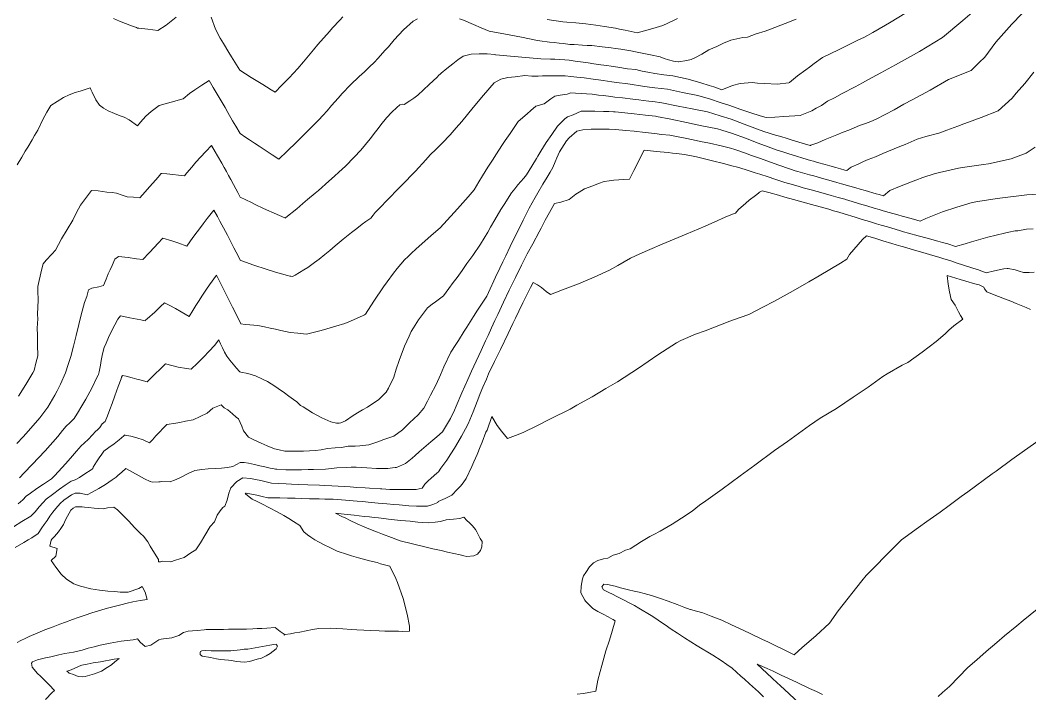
# Model space of a CAD drawing. Header units: inches. Extents: x 11351264 to 11356330, y 6702313 to 6706468.
# Drawn here: x 11355344 to 11355857, y 6704172 to 6704514 of the extents above; entities that cross this region are included whole.
import ezdxf

# ---------------------------------------------------------------- set-up
doc = ezdxf.new("R2010")
doc.units = ezdxf.units.IN
doc.header["$MEASUREMENT"] = 0
doc.layers.add('Shumate_Contours_clip1', color=7, linetype='Continuous', lineweight=0)

msp = doc.modelspace()

# ---------------------------------------------------------------- linework, layer by layer
at = {"layer": 'Shumate_Contours_clip1'}
for points, elevation in [([(11355828.53, 6704519.13), (11355822.45, 6704513.96), (11355812.22, 6704505.44), (11355800.46, 6704498.24), (11355791.37, 6704493.13), (11355788.32, 6704491.41), (11355780.85, 6704487.41), (11355774.3, 6704483.88), (11355771.52, 6704482.37), (11355767.76, 6704480.37), (11355761.23, 6704476.89), (11355757.29, 6704474.72), (11355753.7, 6704472.93), (11355750.75, 6704470.82), (11355748.04, 6704469.43), (11355745.77, 6704468.18), (11355743.27, 6704467.11), (11355739.95, 6704465.73), (11355731.6, 6704465.17), (11355727.02, 6704464.95), (11355722.54, 6704464.68), (11355719.53, 6704465.6), (11355714.78, 6704467.06), (11355709.31, 6704469.01), (11355704.09, 6704470.73), (11355699.21, 6704472.36), (11355694.36, 6704473.96), (11355687.96, 6704475.89), (11355680.1, 6704477.42), (11355672.4, 6704479.04), (11355665.99, 6704479.85), (11355663.33, 6704480.2), (11355659.75, 6704480.68), (11355653.46, 6704481.67), (11355651.19, 6704481.93), (11355647.87, 6704482.29), (11355644.2, 6704482.83), (11355639.86, 6704483.5), (11355637.41, 6704483.89), (11355634.69, 6704484.27), (11355630.2, 6704484.84), (11355626.46, 6704485.3), (11355623.38, 6704485.59), (11355620.49, 6704485.84), (11355617.95, 6704485.89), (11355615.9, 6704485.94), (11355613.6, 6704485.91), (11355611.36, 6704485.87), (11355608.93, 6704485.82), (11355606.83, 6704485.78), (11355603.61, 6704485.79), (11355600.07, 6704486.09), (11355595.04, 6704485.36), (11355591.35, 6704485.11), (11355587.81, 6704484.16), (11355584.42, 6704482.33), (11355578.97, 6704476.06), (11355573.84, 6704469.78), (11355568.04, 6704462.7), (11355565.2, 6704459.42), (11355562.06, 6704455.88), (11355557.98, 6704451.71), (11355554.93, 6704448.69), (11355551.97, 6704445.66), (11355549.64, 6704443.12), (11355544.43, 6704437.46), (11355542.06, 6704434.99), (11355539.69, 6704432.55), (11355536.87, 6704429.67), (11355534.38, 6704427.03), (11355532.08, 6704424.68), (11355529.77, 6704422.35), (11355526.83, 6704419.34), (11355524.05, 6704416.41), (11355522.96, 6704414.97), (11355521.82, 6704413.59), (11355519.3, 6704411.79), (11355517.43, 6704410.52), (11355514.67, 6704408.31), (11355511.94, 6704406.22), (11355507.68, 6704402.79), (11355503.57, 6704399.43), (11355500.92, 6704397.16), (11355498.42, 6704395.12), (11355495.46, 6704392.71), (11355493.19, 6704390.97), (11355489.71, 6704388.43), (11355487.81, 6704387.2), (11355483.36, 6704384.5), (11355481.92, 6704383.85), (11355481.19, 6704383.96), (11355480.59, 6704384.12), (11355479.39, 6704384.41), (11355473.42, 6704386.06), (11355468.54, 6704387.57), (11355462.38, 6704389.62), (11355456.29, 6704391.76), (11355455.57, 6704392.06), (11355453.4, 6704396.24), (11355452.24, 6704398.48), (11355450.67, 6704401.47), (11355448.91, 6704404.82), (11355447.92, 6704406.7), (11355445.13, 6704411.93), (11355443.81, 6704414.39), (11355442.07, 6704417.54), (11355440.03, 6704415.11), (11355438.63, 6704413.31), (11355436.51, 6704410.56), (11355435.18, 6704408.83), (11355433.51, 6704406.63), (11355431.38, 6704403.75), (11355428.29, 6704399.26), (11355423.76, 6704401.05), (11355420.73, 6704402.03), (11355416.06, 6704403.41), (11355413.48, 6704400.59), (11355411.87, 6704398.84), (11355409.1, 6704395.85), (11355405.87, 6704392.47), (11355402.69, 6704392.9), (11355398.5, 6704393.45), (11355393.54, 6704394.03), (11355391.73, 6704392.75), (11355390.29, 6704389.5), (11355389.4, 6704387.22), (11355388.36, 6704385.15), (11355387.3, 6704382.5), (11355385.93, 6704379.36), (11355383.6, 6704378.67), (11355380.11, 6704377.94), (11355378.4, 6704377.02), (11355377.41, 6704373.66), (11355376.38, 6704370.59), (11355374.64, 6704364.31), (11355373.45, 6704359.47), (11355372.11, 6704353.92), (11355371.56, 6704351.89), (11355370.68, 6704348.37), (11355369.4, 6704343.26), (11355368, 6704339.12), (11355366.59, 6704334.89), (11355364.05, 6704329.19), (11355362.37, 6704325.74), (11355361.26, 6704323.51), (11355357.62, 6704317.43), (11355353.65, 6704311.93), (11355347.86, 6704305.33), (11355345.17, 6704302.38), (11355341.94, 6704299.02)], 1384), ([(11355545.47, 6704514.89), (11355543.28, 6704513.63), (11355538.32, 6704509.23), (11355533.7, 6704504.12), (11355530.68, 6704500.71), (11355529.12, 6704498.9), (11355525.28, 6704494.69), (11355524.67, 6704494.04), (11355524.58, 6704493.93), (11355524.52, 6704493.87), (11355524.26, 6704493.6), (11355520.3, 6704489.67), (11355518.51, 6704487.98), (11355515.87, 6704485.49), (11355511.47, 6704481.29), (11355507.26, 6704476.98), (11355505.23, 6704474.55), (11355501.81, 6704470.73), (11355499.51, 6704468.16), (11355497.34, 6704465.78), (11355495.29, 6704463.56), (11355492.9, 6704461.08), (11355490.06, 6704458.19), (11355485.73, 6704453.91), (11355483.97, 6704452.18), (11355479.21, 6704447.56), (11355475.03, 6704443.59), (11355471.63, 6704445.77), (11355467.15, 6704448.71), (11355465.05, 6704450.11), (11355462.7, 6704451.68), (11355460.06, 6704453.42), (11355458.23, 6704454.62), (11355455.31, 6704456.49), (11355453.16, 6704460.31), (11355451.57, 6704463.08), (11355449.17, 6704467.28), (11355447.72, 6704469.75), (11355446.7, 6704471.5), (11355444.21, 6704475.72), (11355441.71, 6704479.92), (11355439.59, 6704483.45), (11355435.88, 6704481.13), (11355432.28, 6704478.77), (11355429.67, 6704476.85), (11355426.37, 6704474.25), (11355424.5, 6704473.63), (11355420.32, 6704472.44), (11355417.31, 6704471.6), (11355414.31, 6704470.8), (11355410.21, 6704467.77), (11355407.4, 6704465.34), (11355404.71, 6704462.37), (11355403.19, 6704460.46), (11355399.06, 6704463.6), (11355396.45, 6704464.86), (11355394.49, 6704465.64), (11355391.54, 6704466.68), (11355388.3, 6704468.1), (11355385.93, 6704469.38), (11355383.96, 6704470.99), (11355382.1, 6704473.76), (11355380.23, 6704477.63), (11355379.56, 6704479.03), (11355379.21, 6704479.84), (11355376.11, 6704478.86), (11355374.08, 6704478.17), (11355371.55, 6704477.38), (11355368.48, 6704476.21), (11355365.68, 6704474.89), (11355359.25, 6704470.73), (11355357.2, 6704467.46), (11355355.19, 6704463.7), (11355352.56, 6704458.31), (11355350.93, 6704455.6), (11355349.69, 6704453.36), (11355347.56, 6704449.65), (11355346.23, 6704447.61), (11355344.44, 6704444.61), (11355342.08, 6704440.58)], 1388), ([(11355793.87, 6704518.12), (11355785.3, 6704512.77), (11355783.27, 6704511.63), (11355776.72, 6704507.95), (11355772.54, 6704505.58), (11355769.26, 6704503.99), (11355762.14, 6704500.5), (11355759.37, 6704499.17), (11355751.2, 6704495.27), (11355746.98, 6704492.17), (11355744.65, 6704490.25), (11355742.78, 6704488.91), (11355738.56, 6704485.85), (11355734.54, 6704482.56), (11355734.39, 6704482.5), (11355734.11, 6704482.4), (11355728.23, 6704481.7), (11355721.89, 6704482.04), (11355718.13, 6704482.22), (11355715.52, 6704482.51), (11355709.35, 6704482.04), (11355705.44, 6704480.91), (11355700.15, 6704478.85), (11355695.96, 6704480.22), (11355693.66, 6704480.96), (11355689.45, 6704482.33), (11355683.04, 6704484.26), (11355675.19, 6704485.95), (11355670.62, 6704486.45), (11355666.12, 6704487.13), (11355662.53, 6704487.81), (11355659.66, 6704488.29), (11355658.34, 6704488.63), (11355656.36, 6704489.03), (11355652.09, 6704489.53), (11355647.21, 6704490.28), (11355643.81, 6704490.77), (11355641.6, 6704491.1), (11355638.59, 6704491.55), (11355635.09, 6704492.08), (11355632.12, 6704492.52), (11355628.32, 6704493.07), (11355625.55, 6704493.43), (11355622.45, 6704493.82), (11355620.34, 6704494.01), (11355617.71, 6704494.23), (11355615.26, 6704494.3), (11355613.1, 6704494.37), (11355608.11, 6704494.49), (11355602.41, 6704495.09), (11355596.66, 6704495.6), (11355590.89, 6704496.09), (11355585.32, 6704496.57), (11355585.06, 6704496.62), (11355584.79, 6704496.73), (11355580.93, 6704497.03), (11355576.82, 6704497.09), (11355572.73, 6704496.95), (11355568.73, 6704495.89), (11355565.9, 6704493.96), (11355563.43, 6704492.05), (11355560.31, 6704489.57), (11355557.53, 6704487.17), (11355557.04, 6704486.74), (11355556.4, 6704486.19), (11355555.41, 6704485.28), (11355553.39, 6704483.34), (11355551.39, 6704481.46), (11355548.51, 6704478.75), (11355545.6, 6704476.09), (11355543.54, 6704474.6), (11355541.52, 6704473.19), (11355538.65, 6704471.28), (11355537.77, 6704471.56), (11355536.44, 6704471.09), (11355535.02, 6704469.8), (11355532.46, 6704467.36), (11355529.69, 6704464.47), (11355526.92, 6704461.05), (11355525.51, 6704459.19), (11355524.16, 6704457.42), (11355521.39, 6704453.88), (11355519.07, 6704450.94), (11355516.64, 6704448.02), (11355513.32, 6704444.5), (11355508.88, 6704439.89), (11355505.59, 6704436.87), (11355503.32, 6704434.9), (11355500.48, 6704432.39), (11355495.13, 6704427.66), (11355493.48, 6704426.25), (11355489.67, 6704422.96), (11355487.25, 6704420.94), (11355484.11, 6704418.31), (11355478.65, 6704413.87), (11355478.51, 6704413.75), (11355478.44, 6704413.7), (11355478.32, 6704413.6), (11355478.2, 6704413.64), (11355478.02, 6704413.72), (11355472.59, 6704416.06), (11355468.73, 6704417.8), (11355466.87, 6704418.67), (11355463.33, 6704420.37), (11355461.16, 6704421.41), (11355455.44, 6704424.27), (11355454.2, 6704426.6), (11355453.25, 6704428.39), (11355451.98, 6704430.7), (11355450.61, 6704433.17), (11355449.52, 6704435.17), (11355448.37, 6704437.24), (11355447.19, 6704439.35), (11355446.03, 6704441.44), (11355443.85, 6704445.26), (11355442.71, 6704447.23), (11355440.83, 6704450.5), (11355437.87, 6704447.45), (11355435.21, 6704444.56), (11355432.9, 6704441.94), (11355430.82, 6704439.49), (11355428.37, 6704436.57), (11355427.09, 6704434.97), (11355424.12, 6704435.37), (11355421.14, 6704435.72), (11355418.17, 6704436.01), (11355415.52, 6704436.25), (11355415.21, 6704436.26), (11355414.96, 6704435.96), (11355414.5, 6704435.43), (11355412.49, 6704433.1), (11355409.39, 6704429.53), (11355407.08, 6704426.88), (11355404.38, 6704423.79), (11355401.22, 6704424.14), (11355397.92, 6704424.45), (11355395.45, 6704425.19), (11355392.52, 6704426.29), (11355390.31, 6704426.55), (11355387.58, 6704426.79), (11355383.19, 6704427.44), (11355379.85, 6704427.53), (11355376.81, 6704423.56), (11355374.31, 6704420.1), (11355372.29, 6704416.46), (11355370.31, 6704412.46), (11355367.47, 6704407.69), (11355364.55, 6704403.01), (11355361.51, 6704397.27), (11355359.74, 6704395.24), (11355356.89, 6704392.21), (11355355.31, 6704390.34), (11355354.49, 6704387.04), (11355352.68, 6704378.77), (11355352.68, 6704376.65), (11355352.71, 6704371.81), (11355352.51, 6704364.76), (11355352.57, 6704362.36), (11355352.19, 6704357.66), (11355352.38, 6704353.99), (11355352.41, 6704349.16), (11355352.58, 6704343.56), (11355351.63, 6704339.85), (11355350.66, 6704336.04), (11355350.13, 6704334.94), (11355346.46, 6704328.96), (11355342.8, 6704323)], 1386), ([(11355852.51, 6704517.41), (11355847.4, 6704512.2), (11355839.27, 6704503.01), (11355833.69, 6704495.39), (11355830.85, 6704492.68), (11355826.8, 6704488.6), (11355820.28, 6704486.01), (11355818.23, 6704485.15), (11355815.24, 6704484.01), (11355805.88, 6704478.62), (11355796.7, 6704473.61), (11355792.58, 6704471.42), (11355787.56, 6704468.69), (11355778.53, 6704463.89), (11355778.48, 6704463.86), (11355775.86, 6704462.67), (11355773.02, 6704461.58), (11355770.06, 6704460.58), (11355767.29, 6704459.45), (11355764.55, 6704458.29), (11355761.78, 6704457.24), (11355758.45, 6704455.88), (11355755.13, 6704454.48), (11355752.57, 6704453.48), (11355750.71, 6704452.7), (11355748.86, 6704451.88), (11355745.25, 6704450.58), (11355745.1, 6704450.53), (11355744.93, 6704450.51), (11355739.2, 6704452.21), (11355735.35, 6704453.38), (11355733.29, 6704453.99), (11355730.12, 6704454.97), (11355727.36, 6704455.81), (11355721.4, 6704457.65), (11355713.71, 6704460.48), (11355709.24, 6704462.15), (11355704.79, 6704463.79), (11355699.27, 6704465.61), (11355692.86, 6704467.55), (11355685.02, 6704469.06), (11355677.82, 6704470.49), (11355669.63, 6704472.17), (11355665.11, 6704472.77), (11355663.08, 6704473.02), (11355660.13, 6704473.36), (11355658, 6704473.64), (11355654.84, 6704474.01), (11355649.57, 6704474.72), (11355645.68, 6704475.09), (11355642.47, 6704475.52), (11355639.73, 6704475.85), (11355637.47, 6704476.12), (11355634.29, 6704476.49), (11355631.28, 6704476.77), (11355628.6, 6704476.98), (11355625.82, 6704477.16), (11355623.34, 6704477.25), (11355621.58, 6704476.62), (11355617.91, 6704476.07), (11355615.2, 6704475.58), (11355613.18, 6704474.17), (11355609.87, 6704471.61), (11355605.57, 6704470.48), (11355603.09, 6704468.27), (11355601.12, 6704466.62), (11355596.6, 6704462.66), (11355592.48, 6704456.6), (11355590.1, 6704452.98), (11355588.38, 6704450.52), (11355585.66, 6704446.31), (11355583.63, 6704443.1), (11355581.16, 6704439.54), (11355578.51, 6704435.04), (11355576.69, 6704432.02), (11355574.3, 6704427.86), (11355571.18, 6704424.29), (11355565.83, 6704418.29), (11355564.18, 6704416.44), (11355557.03, 6704408.67), (11355552.48, 6704404.7), (11355547.69, 6704400.47), (11355544.81, 6704397.86), (11355542.33, 6704395.56), (11355540.7, 6704394.1), (11355538.85, 6704392.35), (11355535.16, 6704387.87), (11355533.36, 6704385.61), (11355530.15, 6704381.19), (11355528.2, 6704378.56), (11355523.24, 6704371.33), (11355519, 6704364.78), (11355518.52, 6704364.43), (11355517.93, 6704364.09), (11355511.45, 6704361.22), (11355508.52, 6704359.99), (11355504.07, 6704358.59), (11355496.58, 6704356.43), (11355494.49, 6704355.97), (11355489.01, 6704354.58), (11355484.62, 6704355.03), (11355480.73, 6704355.46), (11355476.08, 6704356.33), (11355473.32, 6704357.02), (11355470.55, 6704357.66), (11355467.77, 6704358.24), (11355465.23, 6704358.75), (11355464.3, 6704358.92), (11355460.23, 6704359.35), (11355457.99, 6704359.38), (11355455.7, 6704359.84), (11355453.49, 6704364.41), (11355451.57, 6704368.35), (11355449.69, 6704372.08), (11355447.64, 6704376.12), (11355446.5, 6704378.38), (11355444.36, 6704382.54), (11355443.3, 6704384.58), (11355439.85, 6704379.71), (11355438.23, 6704377.37), (11355436.19, 6704374.34), (11355434.2, 6704371.2), (11355432.95, 6704369.15), (11355431.32, 6704366.54), (11355429.48, 6704363.55), (11355425.45, 6704365.93), (11355422.57, 6704367.6), (11355419.65, 6704369.19), (11355416.91, 6704370.55), (11355414.96, 6704368.54), (11355411.98, 6704365.81), (11355408.21, 6704362.38), (11355407.33, 6704361.58), (11355407.08, 6704361.34), (11355404.86, 6704361.78), (11355399.32, 6704362.86), (11355394.57, 6704363.81), (11355393.24, 6704362.13), (11355391.8, 6704359.3), (11355389.72, 6704355.47), (11355388.52, 6704352.83), (11355387.32, 6704350.02), (11355386.32, 6704347.69), (11355385.53, 6704344.5), (11355384.8, 6704341.21), (11355384.37, 6704338.83), (11355383.76, 6704335.44), (11355383.37, 6704334), (11355383.24, 6704333.68), (11355382.65, 6704332.47), (11355379.98, 6704327.15), (11355376.98, 6704321.52), (11355374.5, 6704317.18), (11355373.23, 6704315.21), (11355370.99, 6704311.7), (11355368.93, 6704309.51), (11355367.04, 6704307.75), (11355365.16, 6704305.51), (11355362.71, 6704302.53), (11355356.28, 6704295.3), (11355349.77, 6704288.36), (11355345.68, 6704284.05), (11355343.24, 6704281.5)], 1382), ([(11355422.81, 6704515.73), (11355420.33, 6704513.66), (11355417.76, 6704511.66), (11355413.62, 6704508.94), (11355411.01, 6704509.26), (11355408.41, 6704509.56), (11355403.88, 6704510.05), (11355403.19, 6704510.15), (11355402.65, 6704510.41), (11355400.17, 6704511.38), (11355397.14, 6704512.58), (11355394.12, 6704513.77), (11355391.09, 6704514.97)], 1390), ([(11355507.57, 6704515.84), (11355506.08, 6704514.19), (11355502.33, 6704510.31), (11355500.74, 6704508.45), (11355494.93, 6704501.88), (11355492.6, 6704499.08), (11355487.55, 6704493.09), (11355484.69, 6704489.58), (11355480.33, 6704484.94), (11355476.46, 6704480.91), (11355473.2, 6704477.54), (11355471.06, 6704478.85), (11355468.75, 6704480.28), (11355466.9, 6704481.43), (11355464.29, 6704483.05), (11355461, 6704485.09), (11355458.11, 6704486.89), (11355455.18, 6704488.7), (11355453.49, 6704491.57), (11355451.07, 6704495.53), (11355449.69, 6704497.76), (11355446.9, 6704502.39), (11355445.28, 6704505.12), (11355442.82, 6704509.57), (11355440.68, 6704515.65)], 1390), ([(11355737.78, 6704514.64), (11355732.19, 6704512.44), (11355724.87, 6704509.64), (11355722.06, 6704508.62), (11355717.52, 6704507.17), (11355713.13, 6704505.63), (11355710.67, 6704505.35), (11355704.68, 6704504.07), (11355700.91, 6704502.48), (11355697.5, 6704500.89), (11355693.44, 6704499.14), (11355689.96, 6704496.98), (11355686.38, 6704494.99), (11355684.45, 6704494.14), (11355682.36, 6704493.65), (11355678.09, 6704493.06), (11355677.88, 6704492.98), (11355675.47, 6704493.43), (11355673.02, 6704494.03), (11355670.81, 6704494.78), (11355668.68, 6704495.6), (11355663.92, 6704496.61), (11355660.48, 6704497.23), (11355656.3, 6704498.07), (11355653.82, 6704498.6), (11355648.84, 6704499.44), (11355646.04, 6704499.8), (11355643.91, 6704500.12), (11355639.29, 6704500.65), (11355634.07, 6704501.26), (11355631.73, 6704501.39), (11355629.25, 6704501.57), (11355625.05, 6704501.77), (11355622.94, 6704501.87), (11355619.63, 6704502.31), (11355617.45, 6704502.5), (11355614.87, 6704502.8), (11355612.54, 6704503.04), (11355607.63, 6704503.69), (11355605.61, 6704504.11), (11355598.33, 6704505.52), (11355590.11, 6704507.04), (11355581.86, 6704508.66), (11355577.87, 6704510.33), (11355573.91, 6704512), (11355568.79, 6704514.15), (11355566.9, 6704514.96)], 1388), ([(11355677.62, 6704515.04), (11355675.61, 6704514.08), (11355670.17, 6704511.42), (11355665.03, 6704509.96), (11355660.85, 6704508.81), (11355657.15, 6704507.82), (11355651.02, 6704509.12), (11355648.12, 6704509.64), (11355646.01, 6704510.06), (11355640.51, 6704510.99), (11355636.02, 6704511.73), (11355631.06, 6704512.41), (11355625.9, 6704512.88), (11355621.35, 6704513.25), (11355619.29, 6704513.36), (11355611.28, 6704514.55)], 1390), ([(11355858.63, 6704487.68), (11355854.04, 6704481.94), (11355849.6, 6704477.16), (11355847.6, 6704474.47), (11355840.43, 6704468.12), (11355831.82, 6704464.71), (11355825.37, 6704462.33), (11355823.1, 6704461.48), (11355820.02, 6704460.38), (11355814.4, 6704458.22), (11355810.25, 6704456.71), (11355803.72, 6704455.08), (11355799.39, 6704453.71), (11355793.14, 6704451.04), (11355790.59, 6704449.96), (11355784.72, 6704447.53), (11355781.88, 6704446.34), (11355778.19, 6704444.79), (11355774.43, 6704443.39), (11355772.06, 6704442.29), (11355769.68, 6704441.21), (11355765.74, 6704439.42), (11355765.25, 6704439.14), (11355763.6, 6704437.68), (11355762.52, 6704437.99), (11355760.32, 6704438.63), (11355757.99, 6704439.3), (11355754.9, 6704440.18), (11355752.53, 6704440.85), (11355748.76, 6704441.91), (11355746.61, 6704442.53), (11355745.21, 6704442.92), (11355741.3, 6704444.04), (11355738.08, 6704445.02), (11355734.1, 6704446.23), (11355731.5, 6704447.04), (11355728.14, 6704448.08), (11355720.43, 6704450.93), (11355718.02, 6704451.88), (11355712.61, 6704453.95), (11355704.99, 6704456.68), (11355700.06, 6704458.32), (11355697.91, 6704458.95), (11355690.01, 6704460.55), (11355682.11, 6704462.17), (11355674.2, 6704463.8), (11355666.87, 6704465.3), (11355666.41, 6704465.37), (11355661.35, 6704465.96), (11355655.56, 6704466.63), (11355650.74, 6704467.13), (11355645.95, 6704467.63), (11355645.13, 6704467.67), (11355642.74, 6704467.76), (11355639.91, 6704467.83), (11355635.5, 6704467.97), (11355632.89, 6704467.99), (11355630.8, 6704467.99), (11355628.62, 6704467.98), (11355624.63, 6704466.06), (11355621.63, 6704465.01), (11355620.26, 6704464.04), (11355616.53, 6704460.35), (11355613.69, 6704456.15), (11355610.88, 6704451.92), (11355608.15, 6704447.55), (11355606.61, 6704445.01), (11355605.98, 6704443.79), (11355603.63, 6704439.97), (11355600.86, 6704435.5), (11355599.5, 6704433.94), (11355596.48, 6704430.46), (11355594.87, 6704428.47), (11355593.15, 6704426.45), (11355589.46, 6704420.5), (11355587.89, 6704417.89), (11355584.82, 6704412.64), (11355582.62, 6704408.88), (11355581.18, 6704406.45), (11355577.48, 6704400.28), (11355573.59, 6704394.62), (11355570.6, 6704390.41), (11355568.13, 6704386.92), (11355565.58, 6704383.4), (11355563.64, 6704380.79), (11355561.44, 6704377.71), (11355558.61, 6704374.06), (11355556.64, 6704372.53), (11355554.66, 6704371.06), (11355552.99, 6704369.78), (11355550.57, 6704368), (11355545.95, 6704361.9), (11355543.46, 6704357.8), (11355542.21, 6704355.83), (11355541.27, 6704353.6), (11355538.89, 6704348.47), (11355536.11, 6704341.14), (11355534.62, 6704336.69), (11355533.42, 6704332.73), (11355530.76, 6704327.16), (11355529.63, 6704325.04), (11355525.71, 6704321.19), (11355522.87, 6704319.24), (11355520.04, 6704317.47), (11355517.51, 6704316.11), (11355515.77, 6704315.03), (11355512.88, 6704313.16), (11355508.93, 6704310.55), (11355506.47, 6704309.5), (11355505.74, 6704309.3), (11355504.32, 6704309.25), (11355501.5, 6704309.99), (11355496.91, 6704311.95), (11355492.2, 6704314.53), (11355487.42, 6704317.56), (11355486.1, 6704318.23), (11355484.12, 6704320.14), (11355482.47, 6704321.25), (11355480.06, 6704323), (11355477.84, 6704324.67), (11355474.77, 6704326.85), (11355472.92, 6704328.12), (11355469.22, 6704330.41), (11355466.72, 6704331.7), (11355463.19, 6704333.42), (11355459.31, 6704334.49), (11355455.7, 6704335.25), (11355455.17, 6704335.36), (11355455.07, 6704335.48), (11355453.55, 6704337.32), (11355451.87, 6704339.32), (11355450.2, 6704341.32), (11355448.62, 6704343.42), (11355447.47, 6704345.4), (11355446.46, 6704347.52), (11355445.47, 6704349.66), (11355444.54, 6704351.62), (11355442.28, 6704348.85), (11355439.63, 6704345.85), (11355436.79, 6704342.86), (11355433.79, 6704339.86), (11355430.47, 6704336.79), (11355428.08, 6704337.01), (11355423.97, 6704337.8), (11355420.74, 6704338.54), (11355417.52, 6704339.4), (11355415.14, 6704337.13), (11355411.87, 6704333.99), (11355410.01, 6704332.14), (11355408.17, 6704330.29), (11355405.03, 6704331.13), (11355402.86, 6704331.71), (11355400.51, 6704332.32), (11355397.49, 6704333.12), (11355395.6, 6704333.59), (11355395.15, 6704332.62), (11355394.92, 6704331.86), (11355393.41, 6704327.86), (11355392.6, 6704325.51), (11355391.8, 6704323.13), (11355390.35, 6704319.33), (11355389.21, 6704316.26), (11355388.02, 6704313.07), (11355386.8, 6704310.21), (11355385.2, 6704308.88), (11355384.11, 6704307.13), (11355382.67, 6704305.76), (11355382.06, 6704305.18), (11355380.13, 6704303.13), (11355378.33, 6704301.16), (11355376.15, 6704299.15), (11355374.55, 6704297.7), (11355372.25, 6704295.08), (11355369.23, 6704291.56), (11355366.73, 6704288.6), (11355361.26, 6704282.75), (11355359.61, 6704280.98), (11355355.45, 6704278.25), (11355352.13, 6704276.01), (11355348.9, 6704273.75), (11355346.66, 6704272.15), (11355344.91, 6704270.3), (11355342.63, 6704268.2)], 1380), ([(11355859.34, 6704449.62), (11355854.75, 6704446.58), (11355847.15, 6704443.73), (11355835.51, 6704441.22), (11355833.03, 6704440.85), (11355822.39, 6704439.23), (11355820.36, 6704438.94), (11355810.65, 6704436.75), (11355807.89, 6704436.13), (11355802.14, 6704434.21), (11355798.61, 6704432.89), (11355796.43, 6704432.06), (11355790.27, 6704429.67), (11355785.49, 6704427.64), (11355782.23, 6704424.87), (11355780.01, 6704425.5), (11355778.54, 6704425.93), (11355772.84, 6704427.57), (11355770.31, 6704428.31), (11355768.22, 6704428.92), (11355765.1, 6704429.83), (11355760.87, 6704431.05), (11355758.56, 6704431.71), (11355756.83, 6704432.2), (11355753.74, 6704433.07), (11355750.79, 6704433.9), (11355746.76, 6704435), (11355744.6, 6704435.58), (11355738.78, 6704437.24), (11355737.41, 6704437.65), (11355734.95, 6704438.41), (11355728.49, 6704440.66), (11355719.72, 6704443.81), (11355715.18, 6704445.43), (11355712.06, 6704446.55), (11355706.61, 6704448.39), (11355704.54, 6704449.09), (11355699.83, 6704450.27), (11355693.8, 6704451.66), (11355689.24, 6704452.58), (11355685.48, 6704453.34), (11355681.44, 6704454.14), (11355677.11, 6704454.97), (11355673.67, 6704455.65), (11355669.52, 6704456.14), (11355666.02, 6704456.55), (11355661.15, 6704457.15), (11355655.48, 6704457.82), (11355651.29, 6704458.16), (11355646.12, 6704458.57), (11355642.89, 6704458.75), (11355640.68, 6704458.83), (11355637.89, 6704458.83), (11355633.65, 6704458.75), (11355629.55, 6704458.36), (11355626.45, 6704457.76), (11355622.5, 6704454.42), (11355621.24, 6704452.79), (11355617.63, 6704447.32), (11355616.32, 6704444.26), (11355615.48, 6704442.23), (11355614.17, 6704439.29), (11355612.82, 6704436.99), (11355611.33, 6704434.37), (11355609.22, 6704430.88), (11355606.64, 6704426.41), (11355605.26, 6704424.03), (11355602.21, 6704418.66), (11355600.34, 6704414.87), (11355599.16, 6704412.52), (11355596.43, 6704406.95), (11355595.14, 6704404.32), (11355592.61, 6704399.08), (11355590.27, 6704394.4), (11355588.85, 6704391.36), (11355587.29, 6704388.07), (11355585.17, 6704383.53), (11355581.54, 6704375.73), (11355580.68, 6704373.87), (11355577.72, 6704369.35), (11355575.9, 6704366.79), (11355573.91, 6704363.52), (11355570.49, 6704358.07), (11355569.21, 6704355.99), (11355566.29, 6704351.38), (11355564.98, 6704349.29), (11355562.48, 6704345.31), (11355558.91, 6704337.86), (11355557.08, 6704333.88), (11355554.88, 6704329), (11355552.08, 6704323.52), (11355550.61, 6704320.54), (11355548.72, 6704316.87), (11355545.81, 6704313.56), (11355541.48, 6704309.53), (11355537.92, 6704305.9), (11355533.41, 6704302.75), (11355528.46, 6704300.93), (11355525.33, 6704299.79), (11355520.7, 6704298.27), (11355516.2, 6704297.8), (11355513.84, 6704297.67), (11355510.2, 6704297.52), (11355506.87, 6704296.96), (11355503.63, 6704296.72), (11355499.83, 6704296.33), (11355496.48, 6704295.72), (11355493.6, 6704295.34), (11355487.51, 6704295.12), (11355483.38, 6704295.04), (11355480.33, 6704295.07), (11355478.03, 6704295.1), (11355475.28, 6704295.67), (11355472.79, 6704296.18), (11355469.09, 6704297.69), (11355466.05, 6704299.07), (11355462.07, 6704300.96), (11355459.63, 6704302.21), (11355457.09, 6704305.36), (11355456.18, 6704307.72), (11355455.45, 6704309.62), (11355454.57, 6704311.51), (11355453.37, 6704312.41), (11355451.51, 6704314.06), (11355449.13, 6704316.06), (11355447.27, 6704317.01), (11355445.78, 6704318.67), (11355441.52, 6704316.91), (11355438.6, 6704314.3), (11355435.15, 6704312.76), (11355431.43, 6704311.02), (11355427.69, 6704310.23), (11355424.71, 6704309.64), (11355422.71, 6704309.22), (11355418.07, 6704308.58), (11355416.25, 6704306.72), (11355414.43, 6704304.78), (11355412.63, 6704302.82), (11355410.83, 6704300.87), (11355409.26, 6704299.25), (11355406.08, 6704300.8), (11355402.92, 6704301.89), (11355399.77, 6704302.69), (11355396.88, 6704303.26), (11355396.62, 6704303.37), (11355396.48, 6704303.03), (11355396.43, 6704302.99), (11355396.3, 6704302.87), (11355394, 6704300.83), (11355391.36, 6704298.77), (11355388.71, 6704296.86), (11355386.06, 6704295.02), (11355385.11, 6704293.45), (11355383.71, 6704291.69), (11355382.45, 6704289.67), (11355380.7, 6704286.89), (11355380.47, 6704286.27), (11355380.15, 6704285.95), (11355379.69, 6704285.62), (11355376.5, 6704283.46), (11355373.75, 6704281.69), (11355371.58, 6704280.41), (11355369.52, 6704279.73), (11355366.57, 6704277.76), (11355363.65, 6704275.68), (11355360.09, 6704273.1), (11355356.76, 6704270.73), (11355355.23, 6704269.04), (11355353.23, 6704266.67), (11355351.26, 6704264.27), (11355349.09, 6704262.07), (11355344.47, 6704259.23), (11355340.26, 6704256.52)], 1378), ([(11355861.17, 6704425.78), (11355855.02, 6704425.37), (11355842.63, 6704423.89), (11355840.01, 6704423.57), (11355830.09, 6704421.94), (11355827.3, 6704421.45), (11355819.46, 6704419.07), (11355812.16, 6704416.73), (11355808.72, 6704415.43), (11355806.3, 6704414.39), (11355803.69, 6704413.28), (11355800.86, 6704412.06), (11355797.42, 6704412.99), (11355793.74, 6704414.01), (11355791.63, 6704414.59), (11355789.52, 6704415.18), (11355785.04, 6704416.49), (11355782.11, 6704417.33), (11355780.01, 6704417.93), (11355777.53, 6704418.65), (11355773.8, 6704419.76), (11355770.08, 6704420.87), (11355766.35, 6704421.98), (11355762.83, 6704423.03), (11355762.53, 6704423.12), (11355759.17, 6704424.11), (11355755.67, 6704425.11), (11355751.54, 6704426.27), (11355745.4, 6704427.94), (11355741.41, 6704429.03), (11355739.29, 6704429.62), (11355736.51, 6704430.42), (11355732.16, 6704431.71), (11355728.98, 6704432.66), (11355726.97, 6704433.33), (11355723.59, 6704434.47), (11355719.47, 6704435.84), (11355716.96, 6704436.65), (11355711.97, 6704438.35), (11355708.08, 6704439.41), (11355705.21, 6704440.16), (11355700.94, 6704441.26), (11355695.32, 6704442.7), (11355692.03, 6704443.55), (11355687.21, 6704444.78), (11355681.09, 6704445.97), (11355676.98, 6704446.41), (11355674.98, 6704446.62), (11355672.86, 6704446.86), (11355668.75, 6704447.3), (11355665.34, 6704447.66), (11355660.66, 6704448.15), (11355658.83, 6704444.5), (11355657.39, 6704441.65), (11355655.45, 6704437.77), (11355653.22, 6704433.3), (11355650.25, 6704433.19), (11355647.7, 6704432.97), (11355645.14, 6704432.87), (11355642.81, 6704432.56), (11355640.27, 6704432.24), (11355637.38, 6704431.18), (11355634.52, 6704429.91), (11355630.26, 6704428.41), (11355627.68, 6704426.82), (11355625.96, 6704425.65), (11355622.59, 6704423.03), (11355618.36, 6704421.69), (11355615.08, 6704420.93), (11355612.56, 6704416.44), (11355610.35, 6704412.5), (11355608.22, 6704408.41), (11355607.23, 6704406.6), (11355603.99, 6704400.5), (11355601.26, 6704395.32), (11355599.9, 6704392.67), (11355598.32, 6704389.65), (11355595.26, 6704383.37), (11355592.13, 6704376.86), (11355589.22, 6704370.77), (11355586.22, 6704364.47), (11355584.85, 6704361.5), (11355583.14, 6704357.82), (11355581.3, 6704353.83), (11355580.07, 6704351.18), (11355577.77, 6704346.17), (11355574.03, 6704338.22), (11355572.93, 6704335.72), (11355571.05, 6704331.48), (11355568.08, 6704324.73), (11355565.13, 6704317.98), (11355564.2, 6704315.93), (11355562.31, 6704311.73), (11355558.12, 6704304.97), (11355555.28, 6704302.31), (11355552.31, 6704299.82), (11355548.63, 6704296.78), (11355546.26, 6704294.67), (11355544.28, 6704292.88), (11355542.78, 6704291.51), (11355541, 6704290.12), (11355539.32, 6704288.82), (11355534.87, 6704286.78), (11355534.07, 6704286.73), (11355532.78, 6704286.57), (11355530.39, 6704286.29), (11355524.64, 6704286.29), (11355519.81, 6704286.63), (11355514.34, 6704286.94), (11355511.78, 6704286.89), (11355509.46, 6704286.79), (11355504.54, 6704286.55), (11355501.73, 6704286.17), (11355498.79, 6704285.89), (11355492.66, 6704285.74), (11355489.87, 6704285.71), (11355486.5, 6704285.65), (11355481.01, 6704285.63), (11355478.63, 6704285.62), (11355474.05, 6704285.83), (11355473.29, 6704285.88), (11355472.7, 6704286), (11355470.63, 6704286.47), (11355467.99, 6704287.07), (11355465.36, 6704287.67), (11355462.71, 6704288.23), (11355459.63, 6704288.97), (11355457.47, 6704289.22), (11355455.35, 6704289.24), (11355451.72, 6704287.33), (11355449.02, 6704286.83), (11355445.91, 6704286.44), (11355442.63, 6704286.23), (11355439.07, 6704286.11), (11355435.89, 6704285.71), (11355432.39, 6704285.25), (11355428.96, 6704283.63), (11355424.73, 6704281.5), (11355422.04, 6704280.28), (11355420.09, 6704279.58), (11355419.86, 6704279.54), (11355415.47, 6704279.6), (11355414.77, 6704279.5), (11355414.11, 6704279.51), (11355410.66, 6704279.37), (11355409.87, 6704279.61), (11355409.65, 6704279.69), (11355406.79, 6704281.03), (11355404.08, 6704282.5), (11355400.62, 6704284.44), (11355397.28, 6704286.18), (11355395.28, 6704284.33), (11355393.31, 6704282.71), (11355392.39, 6704281.92), (11355390.34, 6704280.46), (11355386.99, 6704278.14), (11355383.63, 6704276.04), (11355380.25, 6704274.29), (11355377.65, 6704272.92), (11355374.11, 6704273.71), (11355371.93, 6704273.69), (11355371.62, 6704273.62), (11355369.74, 6704272.83), (11355367.98, 6704271.71), (11355365.89, 6704270.11), (11355363.96, 6704268.49), (11355361.71, 6704265.94), (11355360.27, 6704264), (11355358.77, 6704262.05), (11355357.29, 6704259.88), (11355355.9, 6704257.8), (11355354.57, 6704256.11), (11355352.69, 6704253.28), (11355349.54, 6704251.04), (11355347.67, 6704249.94), (11355345.53, 6704248.58), (11355341.13, 6704246.13)], 1376), ([(11355858.25, 6704408.18), (11355854.79, 6704407.85), (11355850.4, 6704407.11), (11355849.13, 6704407.13), (11355845.86, 6704406.38), (11355843.72, 6704405.92), (11355835.23, 6704403.81), (11355826.98, 6704401.5), (11355823.64, 6704400.51), (11355818.82, 6704399.1), (11355814.83, 6704400.44), (11355812.16, 6704401.23), (11355809.85, 6704401.85), (11355804.33, 6704403.35), (11355799.9, 6704404.57), (11355794.92, 6704405.95), (11355792.44, 6704406.65), (11355790.26, 6704407.27), (11355784.17, 6704409.08), (11355781.08, 6704410), (11355778.74, 6704410.7), (11355775.05, 6704411.79), (11355771.33, 6704412.91), (11355767.76, 6704413.99), (11355762.19, 6704415.69), (11355759.55, 6704416.5), (11355756.85, 6704417.33), (11355754.51, 6704418.02), (11355750.08, 6704419.25), (11355745.65, 6704420.48), (11355739.5, 6704422.19), (11355736.51, 6704423.02), (11355732.16, 6704424.24), (11355728.94, 6704425.14), (11355723.92, 6704426.54), (11355720.55, 6704427.47), (11355719.26, 6704426.67), (11355718.69, 6704426.23), (11355717.12, 6704425.04), (11355714.04, 6704422.65), (11355712.26, 6704421.14), (11355708.55, 6704417.91), (11355706.96, 6704416.09), (11355706.06, 6704415.72), (11355703.85, 6704414.8), (11355701.85, 6704413.97), (11355699.9, 6704413.13), (11355698.33, 6704412.46), (11355697.33, 6704412.01), (11355695.07, 6704411.01), (11355691.56, 6704409.49), (11355688.47, 6704408.14), (11355685.17, 6704406.7), (11355682.05, 6704405.38), (11355679.97, 6704404.55), (11355675.85, 6704402.78), (11355669.84, 6704400.31), (11355663.58, 6704397.65), (11355658.49, 6704395.44), (11355653.67, 6704393.11), (11355647.28, 6704389.48), (11355643.03, 6704387.13), (11355635.17, 6704383.49), (11355630.89, 6704381.7), (11355627.31, 6704380.14), (11355619.18, 6704377.06), (11355613.01, 6704374.67), (11355610.83, 6704376.29), (11355608.42, 6704378.34), (11355606.5, 6704379.63), (11355604.19, 6704380.87), (11355602.87, 6704378.21), (11355600.04, 6704372.49), (11355599.04, 6704370.42), (11355596.97, 6704366.23), (11355595.24, 6704362.65), (11355593.92, 6704359.95), (11355591.51, 6704354.89), (11355587.6, 6704346.81), (11355584.66, 6704340.73), (11355581.61, 6704334.39), (11355580.46, 6704331.74), (11355578.72, 6704327.6), (11355577.34, 6704324.34), (11355576.16, 6704321.12), (11355574.6, 6704317.25), (11355573.74, 6704314.98), (11355571.22, 6704308.88), (11355569.93, 6704306.47), (11355567.86, 6704302.66), (11355565.89, 6704299.43), (11355564.23, 6704296.54), (11355562.36, 6704293.65), (11355560.3, 6704290.5), (11355557.3, 6704286.36), (11355556.17, 6704284.6), (11355555.38, 6704283.86), (11355552.45, 6704281.33), (11355550.91, 6704279.93), (11355549.23, 6704278.36), (11355547.9, 6704276.22), (11355544.79, 6704275.65), (11355541.19, 6704275.5), (11355539.64, 6704275.61), (11355536.7, 6704275.58), (11355534.17, 6704275.59), (11355531.49, 6704275.6), (11355527.36, 6704275.83), (11355526.69, 6704275.89), (11355521.12, 6704276.23), (11355518.97, 6704276.37), (11355514.72, 6704276.63), (11355511.25, 6704276.86), (11355508.31, 6704277.04), (11355501.91, 6704277.45), (11355498.04, 6704277.6), (11355495.75, 6704277.71), (11355489.8, 6704277.97), (11355484.97, 6704278.17), (11355481.52, 6704278.29), (11355478.74, 6704278.4), (11355474.81, 6704278.59), (11355471.36, 6704278.73), (11355468.61, 6704279.39), (11355465.85, 6704280.15), (11355463.25, 6704280.73), (11355460.57, 6704281.19), (11355456.81, 6704281.5), (11355453.65, 6704279.59), (11355450.65, 6704276.35), (11355449.66, 6704273.66), (11355448.81, 6704270.16), (11355447.57, 6704267.07), (11355446.61, 6704266.39), (11355445.28, 6704264.72), (11355443.79, 6704262.48), (11355442.28, 6704259.19), (11355440.09, 6704256.78), (11355437.43, 6704252.23), (11355435.31, 6704248.39), (11355432.93, 6704244.84), (11355430.34, 6704243.4), (11355427.02, 6704240.94), (11355422.55, 6704239.68), (11355420.11, 6704238.72), (11355415.85, 6704239.1), (11355414.98, 6704238.76), (11355413.92, 6704238.77), (11355413.93, 6704240.05), (11355411.84, 6704243.12), (11355409.69, 6704246.75), (11355408.51, 6704249), (11355406.21, 6704251.87), (11355404.8, 6704253.23), (11355401.7, 6704256.26), (11355398.78, 6704259.47), (11355395.88, 6704262.32), (11355393.03, 6704265.19), (11355391.24, 6704266.56), (11355387.98, 6704266.26), (11355385.76, 6704265.75), (11355383.36, 6704265.9), (11355381.25, 6704266.16), (11355378.4, 6704266.4), (11355376.37, 6704266.54), (11355375.16, 6704266.74), (11355373.29, 6704266.8), (11355371.68, 6704266.75), (11355370.62, 6704266.14), (11355369.32, 6704265.09), (11355368.58, 6704263.58), (11355366.86, 6704260.54), (11355366.17, 6704258.93), (11355365.64, 6704257.72), (11355364.22, 6704255.82), (11355363.06, 6704254.11), (11355361.11, 6704251.67), (11355359.64, 6704250.26), (11355359.3, 6704249.88), (11355358.76, 6704246.68), (11355362.42, 6704245.6), (11355361.73, 6704241.63), (11355359.44, 6704239.55), (11355361.8, 6704236.16), (11355364.48, 6704232.47), (11355367.23, 6704230), (11355370.91, 6704227.56), (11355371.68, 6704227.29), (11355374.36, 6704226.44), (11355379.6, 6704225.11), (11355383.9, 6704224.44), (11355388.24, 6704223.9), (11355391.68, 6704223.65), (11355394.4, 6704223.44), (11355398.45, 6704223.31), (11355403.89, 6704225.17), (11355405.57, 6704226.31), (11355407.15, 6704223.38), (11355408.2, 6704219.67), (11355404.54, 6704219.05), (11355400.89, 6704218.42), (11355398.05, 6704217.74), (11355394.69, 6704216.93), (11355391.33, 6704216.11), (11355387.97, 6704215.29), (11355385.05, 6704214.38), (11355380.1, 6704212.79), (11355376.63, 6704211.67), (11355373.16, 6704210.55), (11355370.28, 6704209.53), (11355366.59, 6704208.12), (11355363.7, 6704207.02), (11355360.32, 6704205.75), (11355356.15, 6704204.22), (11355352.59, 6704202.7), (11355348.26, 6704200.81), (11355346.15, 6704199.79), (11355344.04, 6704198.8), (11355342.18, 6704197.72)], 1374), ([(11355858.72, 6704386.03), (11355856.22, 6704385.9), (11355853.26, 6704385.87), (11355851.18, 6704386.51), (11355849.07, 6704387.34), (11355845.57, 6704387.94), (11355845.09, 6704387.99), (11355843.39, 6704387.75), (11355838.65, 6704386.83), (11355834.43, 6704385.67), (11355832.16, 6704386.58), (11355830.05, 6704387.39), (11355828.15, 6704387.98), (11355822.37, 6704389.8), (11355819.62, 6704390.72), (11355816.4, 6704391.77), (11355812.3, 6704393.09), (11355810.26, 6704393.7), (11355807.33, 6704394.56), (11355803.9, 6704395.57), (11355797.53, 6704397.45), (11355792.42, 6704398.9), (11355791.01, 6704399.3), (11355788.68, 6704400.01), (11355786.42, 6704400.69), (11355781.83, 6704402.08), (11355777.87, 6704403.29), (11355773.59, 6704404.6), (11355771.63, 6704402.6), (11355769.31, 6704400.09), (11355767.09, 6704397.57), (11355764.92, 6704395.06), (11355763.54, 6704392.62), (11355760.45, 6704390.6), (11355749.51, 6704384.2), (11355744.26, 6704381.19), (11355736.4, 6704376.65), (11355726.82, 6704371.32), (11355720.98, 6704368.23), (11355713.8, 6704364.48), (11355709.39, 6704363.05), (11355704.14, 6704361.23), (11355696.43, 6704358.14), (11355691.62, 6704356.31), (11355686.76, 6704354.48), (11355679.27, 6704351.26), (11355677.04, 6704350.22), (11355667.57, 6704344.01), (11355657.83, 6704337.27), (11355647, 6704330.29), (11355641.19, 6704326.94), (11355634.27, 6704322.64), (11355626.46, 6704318.53), (11355622.97, 6704316.49), (11355613.11, 6704311.47), (11355606.12, 6704307.94), (11355599.53, 6704304.74), (11355596.63, 6704303.61), (11355591.17, 6704301.49), (11355588.21, 6704305.31), (11355586, 6704308.09), (11355583.23, 6704312.63), (11355580.81, 6704305.81), (11355580.25, 6704304.68), (11355578.34, 6704299.57), (11355577.3, 6704297.25), (11355575.82, 6704293.4), (11355574.06, 6704289.58), (11355573.13, 6704287.26), (11355570.21, 6704281.19), (11355568.62, 6704278.98), (11355567.27, 6704277.28), (11355565.86, 6704275.79), (11355562.96, 6704272.72), (11355559.54, 6704271.05), (11355555.94, 6704269.42), (11355555.73, 6704268.92), (11355553.29, 6704267.94), (11355550.53, 6704267.07), (11355547.84, 6704267.11), (11355544.95, 6704267.14), (11355541.06, 6704267.34), (11355536.25, 6704267.75), (11355533.5, 6704268), (11355529.94, 6704268.28), (11355525.44, 6704268.64), (11355520.35, 6704269.13), (11355517.78, 6704269.39), (11355514.76, 6704269.71), (11355508.98, 6704270.13), (11355502.57, 6704270.57), (11355498.34, 6704270.69), (11355495.6, 6704270.75), (11355490.63, 6704270.88), (11355486.35, 6704271.03), (11355483.33, 6704271.12), (11355479.45, 6704271.22), (11355475.59, 6704271.3), (11355471.74, 6704271.37), (11355469.37, 6704271.39), (11355466.61, 6704272), (11355463.85, 6704272.63), (11355461.09, 6704273.21), (11355458.37, 6704273.76), (11355458.31, 6704273.77), (11355458.27, 6704273.77), (11355458.19, 6704273.72), (11355458, 6704273.4), (11355458.23, 6704273.26), (11355461.54, 6704270.59), (11355464.03, 6704269.51), (11355466.38, 6704268.36), (11355470.27, 6704266.2), (11355474.19, 6704264.22), (11355477.6, 6704262.41), (11355480.07, 6704260.84), (11355482.52, 6704259.26), (11355485.62, 6704257.18), (11355487.72, 6704253.96), (11355489.53, 6704252.59), (11355491.25, 6704251.3), (11355493.31, 6704250.03), (11355495.24, 6704248.91), (11355498.11, 6704247.45), (11355500.89, 6704246.11), (11355504.59, 6704244.28), (11355509.99, 6704242.51), (11355512, 6704241.91), (11355515.49, 6704240.88), (11355521.08, 6704239.35), (11355524.93, 6704238.43), (11355525.88, 6704238.11), (11355526.62, 6704237.84), (11355531.37, 6704236.52), (11355534.44, 6704230.27), (11355535.39, 6704228.26), (11355538.24, 6704220.17), (11355540.28, 6704212.23), (11355541.42, 6704206.08), (11355541.35, 6704203.49), (11355537.93, 6704203.43), (11355535.82, 6704203.48), (11355531.76, 6704203.52), (11355528.96, 6704203.58), (11355525.99, 6704203.65), (11355521.81, 6704203.84), (11355514.7, 6704204.19), (11355511.84, 6704204.39), (11355507.48, 6704204.66), (11355501.53, 6704205.12), (11355495.3, 6704204.89), (11355492.14, 6704204.31), (11355488.95, 6704203.64), (11355485.63, 6704203.04), (11355483.23, 6704202.62), (11355480.95, 6704202.23), (11355478.07, 6704201.87), (11355477.81, 6704201.5), (11355477.7, 6704202.05), (11355475.7, 6704203.36), (11355473.13, 6704205.32), (11355469.01, 6704205.13), (11355466.37, 6704204.92), (11355464.06, 6704204.82), (11355461.75, 6704204.73), (11355458.57, 6704204.6), (11355456.51, 6704204.55), (11355454.28, 6704204.53), (11355451.75, 6704204.5), (11355449.52, 6704204.48), (11355446.99, 6704204.45), (11355444.76, 6704204.43), (11355442.23, 6704204.4), (11355440, 6704204.37), (11355438.14, 6704204.32), (11355437.13, 6704204.27), (11355433.52, 6704203.94), (11355431.21, 6704203.74), (11355428.9, 6704203.54), (11355426.62, 6704202.92), (11355424.29, 6704201.33), (11355420.69, 6704200.22), (11355416.43, 6704199.71), (11355415.3, 6704199.4), (11355414.12, 6704199.14), (11355409.98, 6704196.39), (11355407.07, 6704195.67), (11355404.53, 6704197.96), (11355403.22, 6704199.58), (11355400.95, 6704199.12), (11355394.99, 6704198.37), (11355389.43, 6704197.44), (11355384.25, 6704196.36), (11355381.26, 6704195.65), (11355378.22, 6704194.94), (11355375.18, 6704193.94), (11355370.67, 6704192.83), (11355366.38, 6704192.11), (11355363.25, 6704191.43), (11355359.13, 6704190.54), (11355356.45, 6704189.96), (11355352.51, 6704189.03), (11355349.9, 6704187.95), (11355349.45, 6704187.31), (11355349.73, 6704185.22), (11355352.36, 6704182.09), (11355353.9, 6704180.59), (11355355.41, 6704179.21), (11355358.4, 6704176.29), (11355361.15, 6704173.41), (11355359.96, 6704172.28), (11355356.48, 6704168.72)], 1372), ([(11355856.9, 6704367.01), (11355854.61, 6704368.02), (11355852.15, 6704369.09), (11355849.68, 6704370.16), (11355846.91, 6704371.35), (11355843.66, 6704372.48), (11355840.61, 6704373.69), (11355837.53, 6704374.95), (11355834.69, 6704376.06), (11355833.54, 6704377.61), (11355833.14, 6704378.51), (11355830.9, 6704379.65), (11355828.61, 6704380.2), (11355823.99, 6704381.55), (11355821.08, 6704382.42), (11355814.62, 6704384.36), (11355815.04, 6704379.91), (11355815.76, 6704376.1), (11355816.55, 6704372.12), (11355818.55, 6704369.29), (11355820.37, 6704365.82), (11355821.39, 6704364.04), (11355822.44, 6704362.2), (11355817.89, 6704358.75), (11355815.46, 6704356.5), (11355813.6, 6704354.78), (11355808.9, 6704350.83), (11355801.94, 6704345.37), (11355794.52, 6704340.13), (11355791.76, 6704338.71), (11355784.02, 6704334.3), (11355781.93, 6704333.03), (11355774.36, 6704327.66), (11355766.77, 6704322.47), (11355758.26, 6704316.74), (11355750, 6704311.84), (11355744.65, 6704308.08), (11355733.42, 6704300.03), (11355726.92, 6704295.38), (11355716.83, 6704287.93), (11355709.41, 6704282.6), (11355700.25, 6704275.75), (11355691.91, 6704269.82), (11355688.75, 6704267.55), (11355685, 6704264.55), (11355679.64, 6704261.01), (11355674.78, 6704258.02), (11355668.73, 6704254.42), (11355665.48, 6704252.68), (11355663.52, 6704251.72), (11355659.33, 6704249.11), (11355656.4, 6704247.28), (11355653.6, 6704245.43), (11355651.23, 6704244.76), (11355647.87, 6704243.04), (11355644.82, 6704242.11), (11355642.24, 6704240.73), (11355639.92, 6704240.28), (11355637.15, 6704239.54), (11355634.91, 6704238.36), (11355632.92, 6704236.22), (11355630.92, 6704233.36), (11355629.83, 6704231.65), (11355629.23, 6704230.15), (11355628.61, 6704226.39), (11355628.5, 6704223.09), (11355630.52, 6704219.24), (11355630.8, 6704218.79), (11355633.41, 6704216.18), (11355634.61, 6704214.99), (11355637.17, 6704213.58), (11355639.75, 6704212.17), (11355642.33, 6704210.78), (11355644.72, 6704209.49), (11355644.91, 6704209.39), (11355644.98, 6704209.35), (11355645.92, 6704208.77), (11355644.36, 6704203.46), (11355643.05, 6704198.99), (11355641.22, 6704193.48), (11355639.11, 6704186.09), (11355638.24, 6704183.07), (11355637.02, 6704178.65), (11355636.16, 6704172.95), (11355632.54, 6704172.31), (11355629.82, 6704171.87), (11355626.58, 6704171.55)], 1370), ([(11355868.31, 6704305.6), (11355855.58, 6704296.62), (11355853.87, 6704295.45), (11355847.41, 6704290.8), (11355839.44, 6704284.97), (11355837.5, 6704283.57), (11355825, 6704274.3), (11355821.71, 6704272.04), (11355815.63, 6704267.44), (11355810.98, 6704264.02), (11355804.2, 6704259.38), (11355800, 6704256.25), (11355791.31, 6704250), (11355787.89, 6704246.62), (11355773.36, 6704231.92), (11355771.13, 6704229.14), (11355759.16, 6704213.84), (11355754.83, 6704207.59), (11355747.9, 6704201.1), (11355740.97, 6704195.27), (11355736.85, 6704191.49), (11355732.47, 6704193.64), (11355725.88, 6704196.87), (11355723.79, 6704197.87), (11355720.33, 6704199.55), (11355714.43, 6704202.37), (11355711.26, 6704203.87), (11355704.99, 6704206.82), (11355700.05, 6704209.14), (11355696.92, 6704210.33), (11355694.64, 6704211.22), (11355690.35, 6704212.85), (11355687.21, 6704213.7), (11355684.2, 6704214.57), (11355684.08, 6704214.6), (11355683.98, 6704214.63), (11355680.76, 6704215.8), (11355677.46, 6704217.09), (11355672.78, 6704218.79), (11355668.94, 6704220.2), (11355664.4, 6704221.59), (11355660.56, 6704222.7), (11355658.01, 6704223.33), (11355655.5, 6704223.94), (11355652.64, 6704224.61), (11355651.32, 6704224.93), (11355648.65, 6704225.63), (11355645.97, 6704226.35), (11355641.94, 6704227.34), (11355640.13, 6704227.46), (11355639.07, 6704226.01), (11355640.02, 6704224.48), (11355642.6, 6704223.16), (11355644.51, 6704222.29), (11355646.81, 6704221.18), (11355650.46, 6704219.36), (11355653.35, 6704217.79), (11355655.67, 6704216.54), (11355657.99, 6704215.29), (11355664.14, 6704211.46), (11355666.03, 6704210.27), (11355669.51, 6704207.9), (11355671.28, 6704206.7), (11355674.38, 6704204.61), (11355677.49, 6704202.55), (11355681.2, 6704200.08), (11355687.63, 6704196.09), (11355695.43, 6704191.42), (11355699.69, 6704188.61), (11355702.61, 6704186.6), (11355705.33, 6704184.73), (11355709.78, 6704180.71), (11355711.55, 6704179.11), (11355714.22, 6704176.69), (11355718.64, 6704172.65), (11355721.31, 6704170.21)], 1368), ([(11355860.27, 6704214.73), (11355853.13, 6704208.94), (11355849.96, 6704206.29), (11355843.75, 6704201.2), (11355839.76, 6704197.74), (11355834.38, 6704193.23), (11355829.71, 6704189.04), (11355825, 6704184.98), (11355815.71, 6704175.37), (11355812.26, 6704172.43), (11355810.06, 6704170.27)], 1366), ([(11355751.25, 6704171.33), (11355748.15, 6704172.81), (11355744.62, 6704174.46), (11355737.95, 6704177.59), (11355730.3, 6704181.24), (11355726.12, 6704183.15), (11355723.17, 6704184.48), (11355717.99, 6704186.82), (11355722.96, 6704182.18), (11355725.74, 6704179.58), (11355728.19, 6704177.29), (11355729.71, 6704175.87), (11355734.3, 6704171.71), (11355739.79, 6704166.67)], 1366)]:
    msp.add_lwpolyline(points, dxfattribs=dict(at, elevation=elevation))
at = {"layer": 'Shumate_Contours_clip1', "elevation": 1370}
for points in [[(11355503.76, 6704263.61), (11355507.11, 6704261.9), (11355509.06, 6704260.96), (11355510.94, 6704260.02), (11355514.85, 6704258.19), (11355518.79, 6704256.38), (11355522.4, 6704254.97), (11355525.13, 6704253.9), (11355527.74, 6704252.88), (11355532.24, 6704251.11), (11355536.61, 6704249.47), (11355538.74, 6704248.95), (11355540.87, 6704248.38), (11355543.67, 6704247.71), (11355548.54, 6704246.55), (11355553.33, 6704245.44), (11355557.45, 6704244.5), (11355560.78, 6704243.74), (11355567.2, 6704242.29), (11355568.95, 6704241.91), (11355570.57, 6704241.42), (11355574.13, 6704241.78), (11355575.93, 6704242.61), (11355577.49, 6704244.61), (11355578.12, 6704246.46), (11355578.38, 6704249.13), (11355577.31, 6704250.62), (11355575.55, 6704254.1), (11355574.96, 6704255.29), (11355573.37, 6704257.06), (11355571.91, 6704258.69), (11355570.46, 6704259.89), (11355569, 6704261.52), (11355566.93, 6704260.89), (11355563.75, 6704260.44), (11355559.97, 6704260.2), (11355557.18, 6704259.38), (11355554.42, 6704258.88), (11355551.3, 6704258.67), (11355547.83, 6704258.85), (11355545.65, 6704259.02), (11355541.81, 6704259.41), (11355536.99, 6704259.89), (11355532.18, 6704260.39), (11355525.59, 6704261.11), (11355523.5, 6704261.31), (11355521.09, 6704261.59), (11355518.42, 6704261.88), (11355513.35, 6704262.47), (11355508.28, 6704263.07)], [(11355435, 6704192.42), (11355435.02, 6704192.09), (11355435.14, 6704191.66), (11355436.06, 6704190.82), (11355440.4, 6704190.18), (11355443.44, 6704189.44), (11355445.38, 6704189.1), (11355449.43, 6704188.71), (11355450.93, 6704188.54), (11355453.57, 6704188.17), (11355457.52, 6704187.86), (11355460.14, 6704188.16), (11355463.96, 6704189.31), (11355466.26, 6704189.75), (11355468.56, 6704190.98), (11355470.66, 6704192.26), (11355473.64, 6704194.57), (11355474.34, 6704195.88), (11355473.9, 6704196.56), (11355473.65, 6704196.88), (11355472.55, 6704196.81), (11355470.5, 6704196.45), (11355466.71, 6704195.71), (11355463, 6704195.06), (11355459.35, 6704194.46), (11355457.44, 6704194.32), (11355455.41, 6704194.11), (11355450.7, 6704193.46), (11355446.93, 6704193.59), (11355444.05, 6704193.58), (11355440.58, 6704193.46), (11355437.95, 6704193.63), (11355435.94, 6704193.59), (11355435.19, 6704193.16), (11355435.02, 6704192.71)], [(11355367.4, 6704183.16), (11355368.12, 6704182.47), (11355368.6, 6704182.26), (11355370.75, 6704181.58), (11355373.09, 6704180.46), (11355375.33, 6704180.3), (11355376.73, 6704180.5), (11355381.32, 6704181.8), (11355384.96, 6704183.22), (11355387.8, 6704185.13), (11355389.98, 6704186.44), (11355391.8, 6704187.88), (11355393.96, 6704189.68), (11355391.37, 6704189.26), (11355384.42, 6704188.02), (11355380.67, 6704187.36), (11355377.59, 6704186.73), (11355375, 6704186.27), (11355373.67, 6704185.82), (11355371.03, 6704184.6), (11355368.76, 6704183.54)]]:
    msp.add_lwpolyline(points, close=True, dxfattribs=at)

doc.saveas('drawing.dxf')
